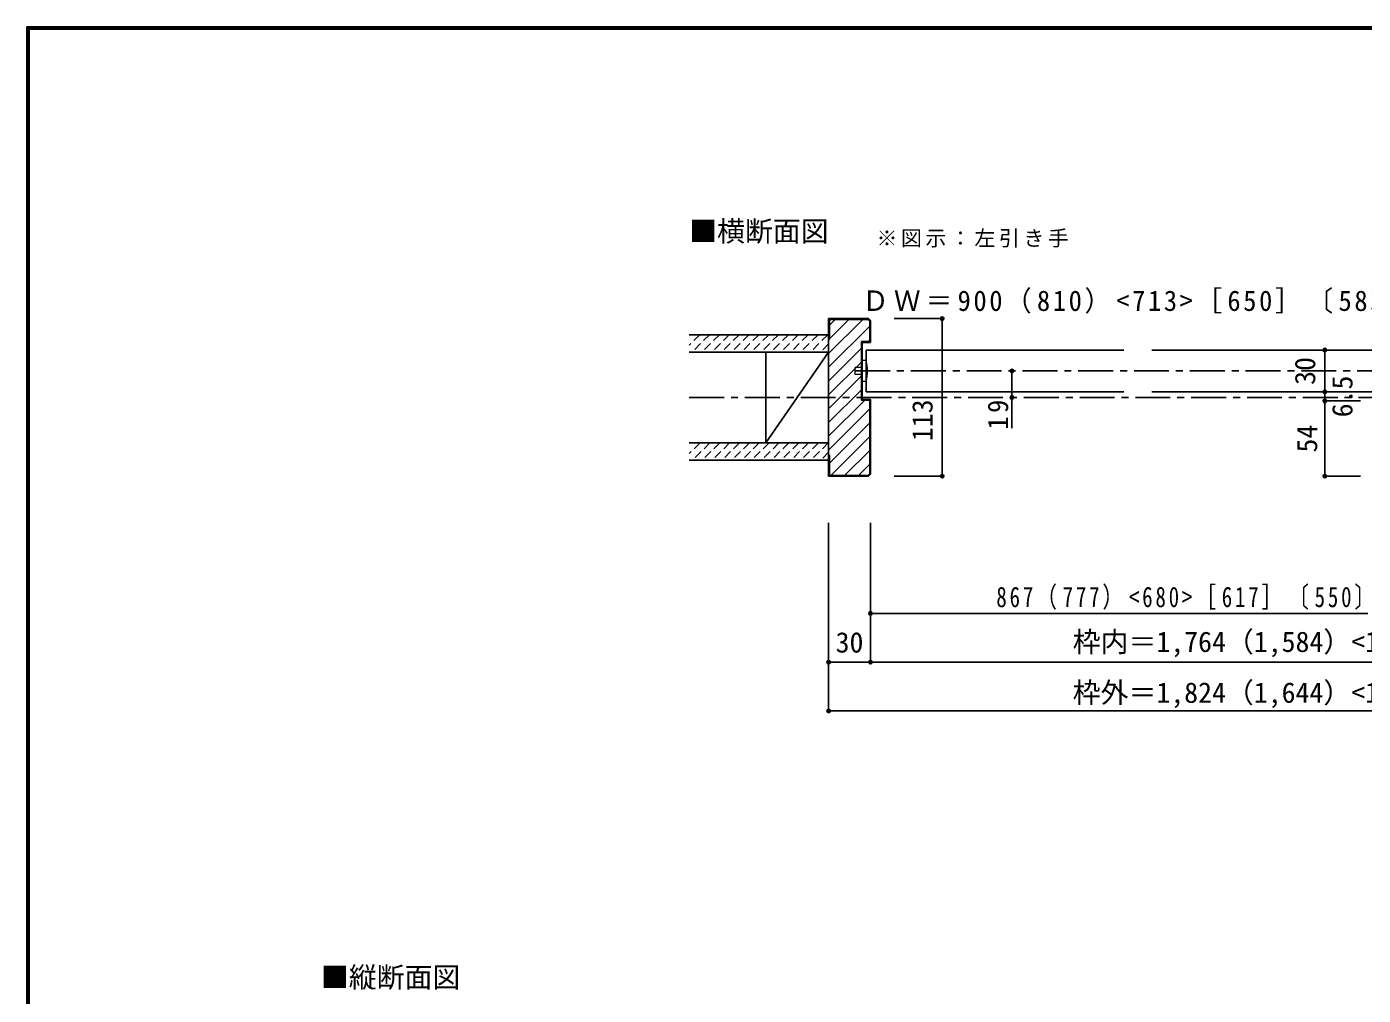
# Model space of a CAD drawing. Units: millimetres, scale not verified. Extents: x -973 to 977, y -718 to 696.
# Drawn here: x -973 to -15, y 1 to 696 of the extents above; entities that cross this region are included whole.
import ezdxf
from ezdxf.enums import TextEntityAlignment as Align

# ---------------------------------------------------------------- set-up
doc = ezdxf.new("R2010")
doc.units = ezdxf.units.MM
doc.header["$LTSCALE"] = 5
doc.header["$PDMODE"] = 32
doc.header["$PDSIZE"] = 2.5
doc.linetypes.add('CHAIN1', pattern=[8, 5, -1, 1, -1])
doc.linetypes.add('DASHED1', pattern=[1.8, 1.2, -0.6])
for name, color, linetype in [('0-1_通り芯', 4, 'DASHED1'), ('0-2_柱', 3, 'Continuous'), ('0-3_仕上げ', 2, 'Continuous'), ('0-4_枠', 3, 'Continuous'), ('0-6_扉', 6, 'Continuous'), ('0-A_文字', 7, 'Continuous'), ('0-B_寸法', 7, 'Continuous'), ('0-C_ハッチ', 4, 'DASHED1'), ('F-1_枠', 6, 'Continuous')]:
    doc.layers.add(name, color=color, linetype=linetype)
doc.layers.add('0-7_金物', color=7, linetype='Continuous', lineweight=18)
doc.styles.add('ＭＳ ゴシック', font='')
doc.styles.get('ＭＳ ゴシック').set_extended_font_data('MS Gothic')

msp = doc.modelspace()

# ---------------------------------------------------------------- linework, layer by layer
at = {"layer": '0-1_通り芯', "linetype": 'CHAIN1'}
for p, q in [((-379.347, 449), (382.653, 449)), ((-498.347, 430), (501.653, 430))]:
    msp.add_line(p, q, dxfattribs=at)
at = {"layer": '0-2_柱', "color": 7}
msp.add_line((-398.347, 462.5), (-443.347, 397.5), dxfattribs=at)
at = {"layer": '0-2_柱'}
for p, q in [((-443.347, 462.5), (-443.347, 397.5)), ((-398.347, 462.5), (-398.347, 397.5))]:
    msp.add_line(p, q, dxfattribs=at)
at = {"layer": '0-3_仕上げ'}
for p, q in [((-498.347, 475), (-398.347, 475)), ((-498.347, 462.5), (-398.347, 462.5)), ((-498.347, 397.5), (-398.347, 397.5)), ((-498.347, 385), (-398.347, 385))]:
    msp.add_line(p, q, dxfattribs=at)
at = {"layer": '0-4_枠'}
for p, q in [((-369.761, 486.5), (-398.347, 486.5)), ((-398.347, 373.5), (-398.347, 486.5)), ((-369.968, 486), (-397.847, 486)), ((-397.847, 471.5), (-397.847, 486)), ((-369.968, 486), (-368.847, 484.879)), ((-368.347, 485.086), (-369.761, 486.5)), ((-368.847, 484.879), (-368.847, 470)), ((-368.347, 485.086), (-368.347, 469.5)), ((-397.847, 471.5), (-398.347, 471.5)), ((-374.847, 470), (-368.847, 470)), ((-374.847, 428), (-374.847, 470)), ((-374.347, 469.5), (-368.347, 469.5)), ((-374.347, 428.5), (-374.347, 469.5)), ((-374.847, 428), (-368.847, 428)), ((-374.347, 428.5), (-368.347, 428.5)), ((-368.847, 375.414), (-368.847, 428)), ((-368.347, 374.914), (-368.347, 428.5)), ((-397.847, 388.5), (-398.347, 388.5)), ((-397.847, 388.5), (-397.847, 374)), ((-370.261, 374), (-397.847, 374)), ((-368.847, 375.414), (-370.261, 374)), ((-369.761, 373.5), (-368.347, 374.914)), ((-369.761, 373.5), (-398.347, 373.5))]:
    msp.add_line(p, q, dxfattribs=at)
at = {"layer": '0-6_扉'}
for p, q in [((-371.347, 434), (-371.347, 464)), ((-371.347, 464), (-186.597, 464)), ((-166.597, 464), (18.153, 464)), ((-371.347, 434), (-186.597, 434)), ((-166.597, 434), (18.153, 434))]:
    msp.add_line(p, q, dxfattribs=at)
at = {"layer": '0-6_扉', "color": 4}
for p, q in [((-42.552, 434), (-42.552, 427.5)), ((-398.347, 205.167), (-398.347, 340.167))]:
    msp.add_line(p, q, dxfattribs=at)
at = {"layer": '0-6_扉', "color": 7}
for p in [(-42.552, 434), (-42.552, 427.5), (-398.347, 205.167)]:
    msp.add_point(p, dxfattribs=at)
at = {"layer": '0-7_金物'}
for p, q in [((-374.347, 451.5), (-379.347, 451.5)), ((-379.347, 446.5), (-379.347, 451.5)), ((-371.347, 456.5), (-374.347, 456.5)), ((-374.347, 441.5), (-374.347, 456.5)), ((-374.347, 446.5), (-379.347, 446.5)), ((-371.347, 441.5), (-374.347, 441.5))]:
    msp.add_line(p, q, dxfattribs=at)
msp.add_arc((-401.798, 449), 31.361, 346.16371, 13.83632, dxfattribs=at)
at = {"layer": '0-B_寸法', "color": 4}
for p, q in [((-316.925, 486.5), (-351.447, 486.5)), ((-316.925, 373.5), (-316.925, 486.5)), ((-17.505, 464), (-42.552, 464)), ((-42.552, 464), (-42.552, 434)), ((-266.925, 408), (-266.925, 449)), ((-17.505, 434), (-42.552, 434)), ((-42.552, 427.5), (-16.91, 427.5)), ((-42.552, 427.5), (-42.552, 373.5)), ((-316.925, 373.5), (-351.447, 373.5)), ((-42.552, 373.5), (-16.91, 373.5)), ((-398.347, 205.167), (-398.347, 340.167)), ((-368.347, 275.167), (-368.347, 340.167)), ((-368.347, 240.167), (-368.347, 340.167)), ((-368.347, 275.167), (-11.847, 275.167)), ((-398.347, 240.167), (401.653, 240.167)), ((-398.347, 205.167), (401.653, 205.167))]:
    msp.add_line(p, q, dxfattribs=at)
at = {"layer": '0-B_寸法'}
for p in [(-316.925, 486.5), (-42.552, 464), (-266.925, 449), (-42.552, 434), (-266.925, 430), (-42.552, 427.5), (-316.925, 373.5), (-42.552, 373.5), (-368.347, 275.167), (-398.347, 240.167), (-368.347, 240.167), (-398.347, 205.167)]:
    msp.add_point(p, dxfattribs=at)
at = {"layer": '0-C_ハッチ', "linetype": 'Continuous'}
for p, q in [((-398.347, 461.518), (-373.865, 486)), ((-398.347, 451.619), (-368.847, 481.119)), ((-397.847, 471.918), (-383.765, 486)), ((-397.847, 481.817), (-393.664, 486)), ((-398.347, 471.418), (-398.265, 471.5)), ((-370.066, 470), (-368.847, 471.219)), ((-398.347, 441.719), (-374.847, 465.219)), ((-398.347, 431.82), (-374.847, 455.32)), ((-398.347, 421.92), (-374.847, 445.42)), ((-398.347, 412.021), (-374.847, 435.521)), ((-398.347, 402.121), (-372.468, 428)), ((-398.347, 392.222), (-368.847, 421.722)), ((-397.847, 382.822), (-368.847, 411.822)), ((-396.77, 374), (-368.847, 401.923)), ((-386.87, 374), (-368.847, 392.023)), ((-376.971, 374), (-368.847, 382.124))]:
    msp.add_line(p, q, dxfattribs=at)
at = {"layer": '0-C_ハッチ'}
for p, q in [((-490.827, 475), (-498.347, 467.48)), ((-483.756, 475), (-496.256, 462.5)), ((-476.684, 475), (-489.184, 462.5)), ((-469.613, 475), (-482.113, 462.5)), ((-462.542, 475), (-475.042, 462.5)), ((-455.471, 475), (-467.971, 462.5)), ((-448.4, 475), (-460.9, 462.5)), ((-441.329, 475), (-453.829, 462.5)), ((-434.258, 475), (-446.758, 462.5)), ((-427.187, 475), (-439.687, 462.5)), ((-420.116, 475), (-432.616, 462.5)), ((-413.045, 475), (-425.545, 462.5)), ((-405.974, 475), (-418.474, 462.5)), ((-398.903, 475), (-411.403, 462.5)), ((-398.347, 468.485), (-404.332, 462.5)), ((-490.545, 397.5), (-498.347, 389.698)), ((-483.474, 397.5), (-495.974, 385)), ((-476.403, 397.5), (-488.903, 385)), ((-469.332, 397.5), (-481.832, 385)), ((-462.261, 397.5), (-474.761, 385)), ((-455.19, 397.5), (-467.69, 385)), ((-448.118, 397.5), (-460.618, 385)), ((-441.047, 397.5), (-453.547, 385)), ((-433.976, 397.5), (-446.476, 385)), ((-426.905, 397.5), (-439.405, 385)), ((-419.834, 397.5), (-432.334, 385)), ((-412.763, 397.5), (-425.263, 385)), ((-405.692, 397.5), (-418.192, 385)), ((-398.621, 397.5), (-411.121, 385)), ((-398.347, 390.703), (-404.05, 385))]:
    msp.add_line(p, q, dxfattribs=at)
at = {"layer": 'F-1_枠'}
for p, q in [((-973.347, 695.833), (-973.347, -700.833)), ((-973.347, 695.833), (976.653, 695.833)), ((-973.347, 695), (976.653, 695)), ((-973.347, 694.167), (976.653, 694.167)), ((-972.514, 695.833), (-972.514, -700.833)), ((-971.68, 695.833), (-971.68, -700.833))]:
    msp.add_line(p, q, dxfattribs=at)

# ---------------------------------------------------------------- texts
at = {"layer": '0-6_扉', "color": 7, "style": 'ＭＳ ゴシック'}
msp.add_text('6.5', height=14.66, rotation=90, dxfattribs=at).set_placement((-18.337, 415.75), align=Align.BOTTOM_LEFT)
at = {"layer": '0-A_文字', "style": 'ＭＳ ゴシック'}
for s, p in [('■横断面図', (-498.347, 537.5)), ('■縦断面図', (-762.421, 2.5))]:
    msp.add_text(s, height=14.66, dxfattribs=at).set_placement(p, align=Align.BOTTOM_LEFT)
at = {"layer": '0-A_文字', "insert": (-364.039, 537.5), "char_height": 11, "attachment_point": 7, "style": 'ＭＳ ゴシック'}
msp.add_mtext('\\T1.17;※図示：左引き手', dxfattribs=at)
at = {"layer": '0-B_寸法', "style": 'ＭＳ ゴシック'}
for s, p in [('30', (-45.052, 439)), ('113', (-319.425, 398.655)), ('54', (-43.655, 390.5))]:
    msp.add_text(s, height=14.66, rotation=90, dxfattribs=at).set_placement(p, align=Align.BOTTOM_LEFT)
for s, p in [('30', (-393.347, 242.667)), ('枠内＝1,764（1,584）<1,390>［1,264］〔1,130〕', (-223.347, 243.077)), ('枠外＝1,824（1,644）<1,450>［1,324］〔1,190〕', (-223.347, 206.624))]:
    msp.add_text(s, height=14.66, dxfattribs=at).set_placement(p, align=Align.BOTTOM_LEFT)
at = {"layer": '0-B_寸法', "char_height": 14.66, "attachment_point": 7, "style": 'ＭＳ ゴシック'}
for s, insert in [('\\T1.2;\\W0.95;ＤＷ＝900（810）<713>［650］〔583〕', (-374.28, 490.074)), ('\\T1.27;\\W0.75;867（777）<680>［617］〔550〕', (-278.106, 277.667))]:
    msp.add_mtext(s, dxfattribs=dict(at, insert=insert))
at = {"layer": '0-B_寸法', "insert": (-269.425, 406.875), "char_height": 14.66, "attachment_point": 7, "rotation": 90, "style": 'ＭＳ ゴシック'}
msp.add_mtext('\\T1.27;\\W0.95;19', dxfattribs=at)

doc.saveas('drawing.dxf')
